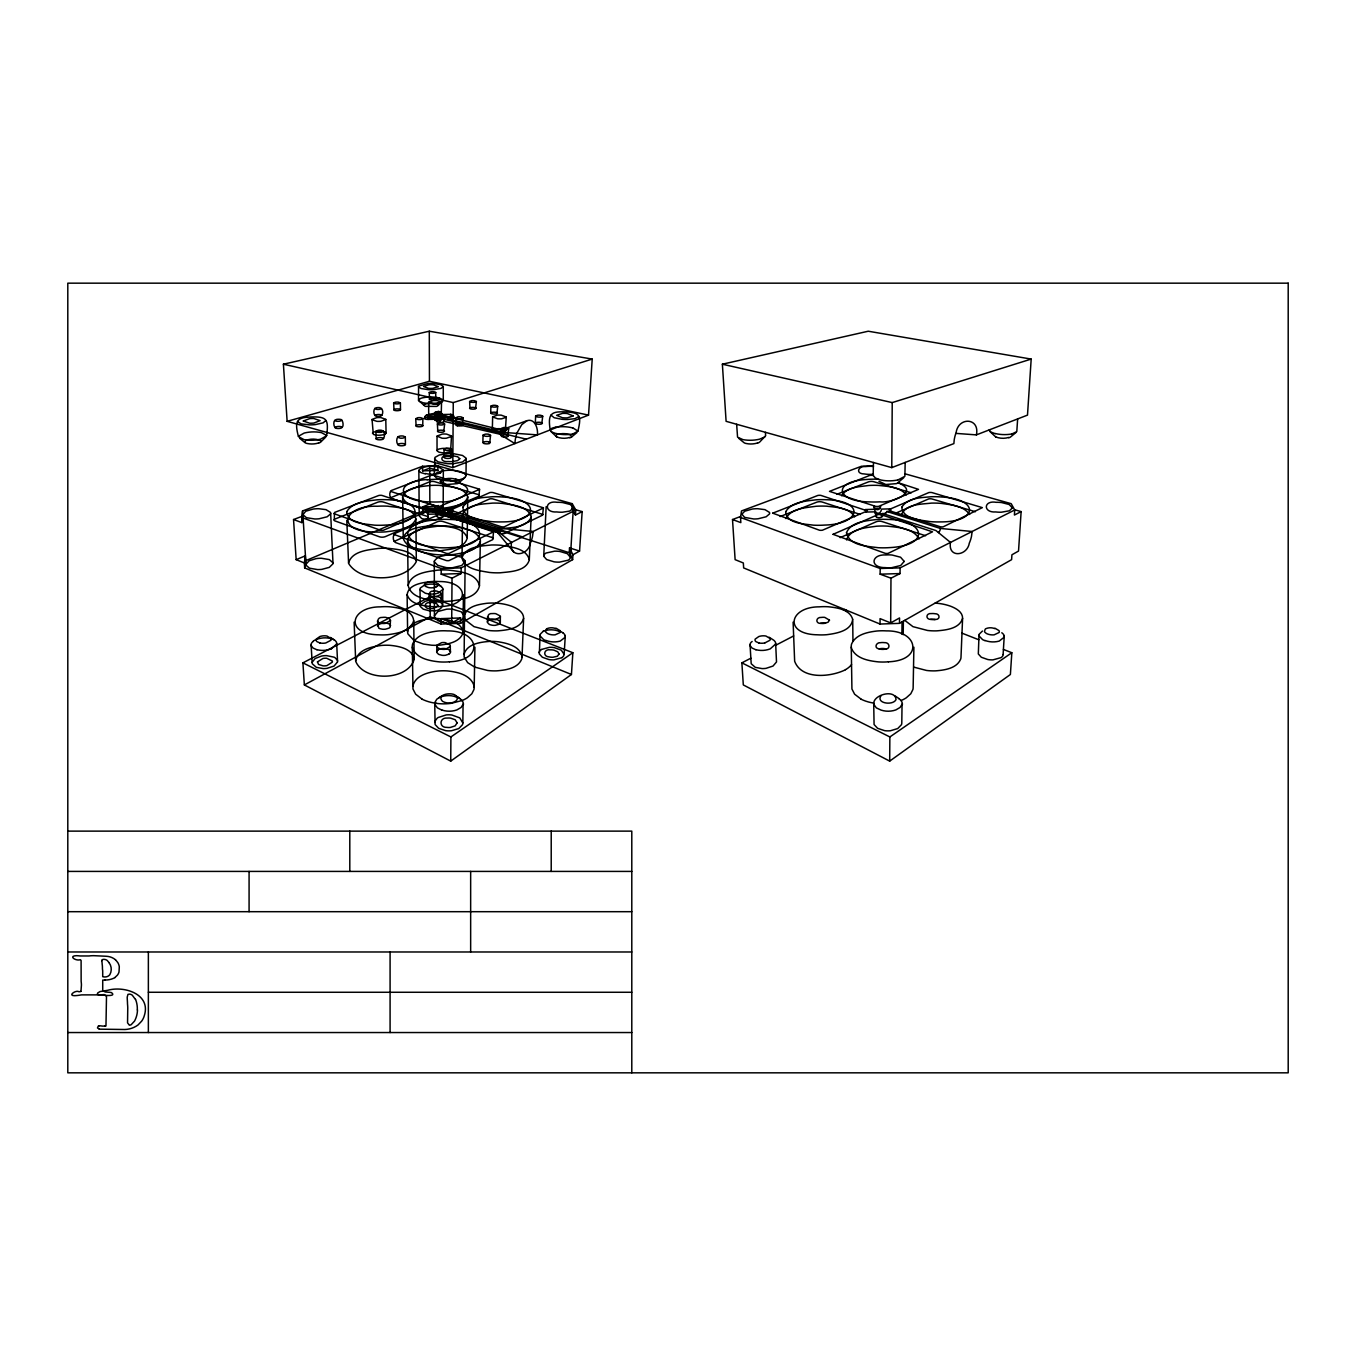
<?xml version="1.0" encoding="UTF-8"?>
<svg xmlns="http://www.w3.org/2000/svg" width="1356" height="1356" viewBox="0 0 1356 1356"><rect width="100%" height="100%" fill="white"/><g stroke="black" fill="none" stroke-linecap="round" stroke-linejoin="round"><path stroke-width="1.5" d="M437.022 436.293L437.039 450.717L438.547 451.972A8.899 8.899 0 0 0 439.547 452.294L441.903 452.718A22.425 22.425 0 0 0 446.294 452.751L449.768 452.056A5.56 5.56 0 0 0 450.582 451.701L451.514 435.988L446.616 434.106A23.645 23.645 0 0 0 442.242 434.073L437.039 436.073L441.937 438.191A23.611 23.611 0 0 0 446.361 438.225L451.497 436.429M444.615 424.072L443.734 431.92A10.594 10.594 0 0 1 438.92 432.089A3.882 3.882 0 0 1 437.802 431.733L437.395 423.801L439.293 423.021A11.543 11.543 0 0 1 442.802 423.055L444.615 423.97L442.361 424.903A11.679 11.679 0 0 1 439.158 424.835L437.361 424.021M572.639 559.655L569.249 552.706L437.886 510.856L437.886 506.449L429.835 503.907L422.801 506.839L422.818 511.263L305.592 560.723L304.676 567.927L441.09 624.048L460.531 623.353L572.639 559.655L572.944 554.79L569.537 547.909L579.571 551.061L582.165 511.602L571.927 508.686L572.249 503.686L434.479 464.922M422.547 466.261L422.564 470.837L437.903 470.464L437.903 465.888L422.547 466.261L302.558 510.941L301.88 522.619L293.54 519.534L296.167 559.655L304.371 562.977L304.676 567.927M527.043 420.665L521.738 424.682L517.145 432.666A34.934 34.934 0 0 0 515.229 440.141L514.907 443.598L499.652 434.14A6.492 6.492 0 0 1 500.245 431.649L502.059 429.649L527.043 420.665C535.044 418.123 538.196 428.801 537.417 434.886L504.229 432.462A4.254 4.254 0 0 0 503.89 430.547L442.514 415.241A21.764 21.764 0 0 0 439.395 414.733L439.395 418.19L526.314 439.175M413.716 620.811C412.699 609.658 398.206 607.674 389.291 606.759A62.562 62.562 0 0 0 380.341 606.861C349.984 606.759 344.475 634.286 378.375 634.794A62.545 62.545 0 0 0 387.833 634.693C397.24 633.438 410.563 631.337 413.716 620.811L414.19 659.372C407.427 681.204 363.832 681.678 355.696 661.253L354.136 622.15M441.09 624.048L441.107 618.624L460.582 617.946L460.531 623.353M572.249 503.686L575.775 509.975L461.159 567.876L461.091 573.554L452.023 578.198L441.192 574.181L441.209 568.486L301.574 517.467M434.53 419.529L435.31 419.072A10.611 10.611 0 0 1 440.208 418.97A3.458 3.458 0 0 1 441.107 419.292L441.548 402.088L437.242 400.613A23.611 23.611 0 0 0 433.344 400.579L428.649 402.173L428.699 415.309L429.818 416.309A7.899 7.899 0 0 0 430.886 416.648L432.988 416.987A22.391 22.391 0 0 0 436.903 417.004L440.005 416.462A5.102 5.102 0 0 0 440.87 416.106L441.548 415.343M441.429 599.284L441.192 592.979L436.7 591.063A13.509 13.509 0 0 0 433.581 591.097C427.937 590.691 428.377 597.064 433.801 596.471A13.492 13.492 0 0 0 436.971 596.437L441.378 594.114M442.717 605.149L442.768 589.063M443.327 470.43L443.158 516.195L440.31 518.704L433.276 520.212A31.646 31.646 0 0 1 428.327 520.162L421.648 518.534L419.207 515.839L418.851 470.176L421.241 467.956L426.648 466.583A35.578 35.578 0 0 1 434.479 466.464A26.052 26.052 0 0 1 439.073 467.244L443.293 470.007L440.378 472.973M418.529 400.257L418.563 386.138L427.547 383.595A48.765 48.765 0 0 1 433.801 383.562L440.564 384.612L443.276 386.324L443.276 400.359L437.954 405.664A3.966 3.966 0 0 1 436.446 406.41L425.191 406.359L418.529 400.359M880.061 624.048L880.061 618.624L890.672 622.929L899.553 617.946L899.486 623.353L880.061 624.048L743.647 567.927L743.342 562.977L735.121 559.655L732.511 519.534L740.681 516.45M899.486 623.353L1011.61 559.655L1011.915 554.79L1018.525 551.061L1021.136 511.602L1014.407 515.043L1014.729 509.975L900.113 567.876L900.045 573.554L890.977 578.198L880.146 574.181L880.163 568.486L740.529 517.467L741.512 510.941L861.501 466.261L873.45 465.972M443.921 449.463L444.497 457.853A4.305 4.305 0 0 0 445.632 458.209A10.611 10.611 0 0 0 450.836 458.006L451.819 449.412L449.48 448.277A11.984 11.984 0 0 0 446.361 448.26L443.921 449.345L446.243 450.497A11.967 11.967 0 0 0 449.378 450.514L451.785 449.548M543.434 507.941L504.195 526.84A10.39 10.39 0 0 1 501.313 526.755L450.226 510.161L489.957 492.533A10.187 10.187 0 0 1 492.957 492.567L543.417 507.788L542.586 515.144L503.991 533.671A10.187 10.187 0 0 1 501.11 533.569L451.582 517.772A3.932 3.932 0 0 1 450.768 517.416L450.294 512.67A11.272 11.272 0 0 1 450.887 511.432M450.429 651.965L450.192 644.998L445.158 642.625A13.509 13.509 0 0 0 441.683 642.659L436.937 645.134L436.751 651.914A1.814 1.814 0 0 0 436.835 652.49L438.412 654.168A6.78 6.78 0 0 0 439.124 654.541L442.022 655.287A13.323 13.323 0 0 0 445.531 655.253L448.819 654.185M450.734 761.123L450.904 736.952L572.859 652.728L430.14 596.725L302.913 662.847L304.354 684.933L450.734 761.123L571.435 674.491L572.859 652.728M441.107 618.624L451.701 622.929L452.023 578.198M452.802 467.617L453.26 402.596L592.216 359.086L588.521 415.122L452.802 467.617L287.133 421.326L283.404 364.205L429.293 331.22L592.216 359.086M750.868 658.185L741.868 662.847L743.308 684.933L889.689 761.123L889.858 736.952L1011.83 652.728L1003.406 649.422M890.672 622.929L890.977 578.198M1031.187 359.086L868.247 331.22L722.375 364.205L726.104 421.326L891.773 467.617L892.231 402.596L1031.187 359.086L1027.492 415.122L976.371 434.886L955.844 433.378M302.897 514.687L305.761 511.212L313.185 509.076A37.409 37.409 0 0 1 318.779 508.72L326.033 509.653L330.44 512.365A1.949 1.949 0 0 1 330.542 513.941L327.152 516.789L319.101 518.772A37.68 37.68 0 0 1 314.762 518.975L306.473 517.704L302.897 514.687L306.032 565.232L309.473 568.181L317.575 569.588A32.612 32.612 0 0 0 321.813 569.367L329.271 567.384L333.017 563.791L330.661 513.399M457.464 425.75A4.068 4.068 0 0 1 456.328 425.428L455.955 417.648L457.786 416.902A11.543 11.543 0 0 1 461.226 416.936L463.057 417.817L462.159 425.598A10.543 10.543 0 0 1 457.464 425.767M462.532 515.738L462.04 558.045C464.718 569.401 480.007 570.74 489.431 572.452A80.767 80.767 0 0 0 500.093 572.808C509.805 571.707 525.959 571.503 529.281 559.943L531.111 517.178M463.43 594.792L462.955 631.93A6.814 6.814 0 0 1 462.599 634.032C458.853 642.269 448.243 644.032 440.242 645.1A56.647 56.647 0 0 1 431.479 645.202L423.343 644.015L414.529 640.778M434.734 703.289L435.106 724.545L438.649 728.325L445.649 730.647A24.272 24.272 0 0 0 451.463 730.748L458.769 728.562L462.464 724.748A4.831 4.831 0 0 0 462.837 722.968L463.074 704.086M434.734 475.6L479.566 489.228L478.973 496.194L441.175 512.517A9.085 9.085 0 0 1 436.344 512.839L391.85 498.618C389.104 497.652 389.07 491.601 391.562 490.414L430.632 475.464A9.729 9.729 0 0 1 434.225 475.481L434.92 457.43L439.293 455.006L447.412 453.684A49.223 49.223 0 0 1 453.819 453.752L462.532 455.463L466.193 458.243L465.989 476.092L463.65 478.414L458.853 480.024M902.045 621.895L901.926 631.93A6.814 6.814 0 0 1 901.554 634.032M902.045 704.086L901.791 722.968A4.831 4.831 0 0 1 901.418 724.748L897.723 728.562L890.417 730.748A24.272 24.272 0 0 1 884.604 730.647L877.603 728.325L874.078 724.545L873.705 703.289M905.181 462.413L904.876 476.312L897.825 480.024M464.464 616.861L464.142 656.982L467.65 662.643L474.566 667.016M446.887 554.96L438.022 557.045L434.276 561.028L434.445 616.895L438.005 620.743L446.039 623.082A31.73 31.73 0 0 0 452.311 623.167L460.159 621.234L464.379 617.234A3.441 3.441 0 0 0 464.532 616.285L465.159 560.757L461.599 557.214L453.124 555.028A36.663 36.663 0 0 0 446.887 554.96A89.327 89.327 0 0 1 433.564 554.333C424.394 552.672 411.8 551.265 407.681 541.553A5.814 5.814 0 0 1 407.681 539.23C412.478 528.332 427.377 527.704 437.53 526.213A90.954 90.954 0 0 1 448.378 526.128C459.142 527.552 475.227 527.976 480.278 539.637A5.814 5.814 0 0 1 480.21 541.875C475.854 551.587 463.159 552.858 453.887 554.435A86.835 86.835 0 0 1 448.446 554.858M467.752 497.483L467.176 538.264C464.244 548.739 449.751 549.231 440.954 550.655A80.275 80.275 0 0 1 430.801 550.739C421.597 549.417 406.563 549.129 403.257 538.315L402.63 497.381M469.634 401.546L469.99 408.698A4.17 4.17 0 0 0 471.074 409.004A10.492 10.492 0 0 0 475.515 408.868L476.363 401.512L474.6 400.715A11.56 11.56 0 0 0 471.346 400.698L469.651 401.461L471.396 402.257M903.198 634.693L903.367 621.15M407.122 594.674C408.512 584.334 422.089 582.724 430.479 581.622A62.359 62.359 0 0 1 438.937 581.538C468.227 581.029 471.651 605.776 440.31 606.539A62.325 62.325 0 0 1 431.377 606.624C422.75 605.624 410.207 604.352 407.122 594.674L407.614 631.828M976.371 434.886C980.134 417.58 958.268 416.597 956.116 432.666A34.934 34.934 0 0 0 954.183 440.141L953.878 443.598L891.773 467.617M474.193 687.322L474.922 647.219M572.808 434.039L577.927 431.106L572.808 427.852M913.893 647.219L913.147 687.322A9.051 9.051 0 0 1 912.893 689.543L910.791 693.764L906.249 697.832A30.171 30.171 0 0 1 901.028 700.527M480.346 541.163L479.448 585.894C476.787 598.03 460.582 599.623 450.531 601.115A80.258 80.258 0 0 1 439.158 601.216C428.462 599.844 411.258 598.454 408.173 585.639L407.58 541.044M482.872 442.666L483.041 435.056L485.228 434.174A11.814 11.814 0 0 1 488.533 434.242L490.567 435.242L489.685 443.446A10.492 10.492 0 0 1 484.634 443.666A4.763 4.763 0 0 1 483.482 443.31L483.685 441.988A10.526 10.526 0 0 1 488.94 441.87M490.719 413.038L490.889 406.088L492.855 405.359A11.543 11.543 0 0 1 496.143 405.461L497.72 406.224L496.957 413.699A10.441 10.441 0 0 1 492.347 413.868A4.458 4.458 0 0 1 491.177 413.546L491.431 412.495A10.475 10.475 0 0 1 496.211 412.394A2.034 2.034 0 0 1 497.516 413.038M487.533 616.777L487.431 622.455L489.126 624.269A7.695 7.695 0 0 0 490.364 624.794L492.059 625.201A13.391 13.391 0 0 0 495.364 625.319L499.008 624.302A2.322 2.322 0 0 0 500.33 622.506L500.33 616.031L495.804 613.692A13.594 13.594 0 0 0 492.533 613.573C486.753 612.81 486.329 619.709 492.211 619.455A13.594 13.594 0 0 0 495.516 619.573L500.5 616.963M492.635 416.902L492.313 430.632L493.889 431.835A9.984 9.984 0 0 0 494.94 432.14L497.228 432.513A22.798 22.798 0 0 0 500.669 432.598L504.483 431.937A4.237 4.237 0 0 0 505.28 431.564L506.263 417.021L501.296 415.173A23.747 23.747 0 0 0 497.194 415.139L492.635 416.902L497.584 418.767A23.73 23.73 0 0 0 501.737 418.801L506.263 417.207M493.533 531.976L492.787 539.603L449.022 560.604A10.238 10.238 0 0 1 446.361 560.57L395.562 542.586C392.613 541.298 392.443 534.84 395.223 533.298L438.971 514.619A10.153 10.153 0 0 1 442.141 514.653L493.533 531.823L449.056 553.418A10.441 10.441 0 0 1 446.395 553.384L394.088 534.501M326.61 435.835L320.457 439.225A41.222 41.222 0 0 1 304.032 439.632L298.439 436.649C294.896 422.919 295.693 417.902 308.1 417.173A50.24 50.24 0 0 1 313.812 416.902C326.762 416.919 328.796 419.936 326.626 435.53M405.325 437.225L405.41 444.666L404.427 445.395A10.712 10.712 0 0 1 399.071 445.514C395.918 444.463 395.647 436.039 399.884 436.073A11.797 11.797 0 0 1 403.224 436.056L405.308 436.988L403.173 438.073A11.967 11.967 0 0 1 400.156 438.141L397.732 437.157M501.11 435.886L501.313 428.445L503.415 427.598A11.594 11.594 0 0 1 506.958 427.716L508.703 428.615L507.737 436.666A10.441 10.441 0 0 1 502.873 436.852A5.017 5.017 0 0 1 501.72 436.513L501.856 435.242A10.458 10.458 0 0 1 506.686 435.073M447.31 512.602L447.921 511.5L501.398 528.433L533.162 531.501L532.552 536.281A34.12 34.12 0 0 1 530.349 543.146C528.264 556.214 508.72 558.333 511.517 542.434L497.008 530.552L443.429 513.449L443.175 515.416M886.265 512.602L886.875 511.5L940.369 528.433L972.116 531.501L971.506 536.281A34.12 34.12 0 0 1 969.303 543.146C967.218 556.214 947.691 558.333 950.488 542.434L935.962 530.552L882.4 513.449L881.163 514.839L878.298 513.653A2.254 2.254 0 0 1 875.112 512.975M464.515 615.421C467.04 606.149 478.838 604.369 486.94 603.284A61.901 61.901 0 0 1 496.11 603.149A54.071 54.071 0 0 1 511.704 606.251C516.958 608.302 523.806 611.895 523.619 618.404L522.026 657.236A7.611 7.611 0 0 1 521.738 659.016C517.924 668.457 505.635 670.152 496.737 670.847A57.02 57.02 0 0 1 487.584 670.457L474.82 667.135M935.081 603.132A54.071 54.071 0 0 1 950.675 606.251C955.912 608.302 962.777 611.895 962.591 618.404L960.997 657.236A7.611 7.611 0 0 1 960.709 659.016C956.878 668.457 944.607 670.152 935.708 670.847A57.02 57.02 0 0 1 926.538 670.457L913.775 667.135M535.315 423.123L535.637 416.004L537.552 415.224A11.729 11.729 0 0 1 540.959 415.343L542.722 416.173L541.756 423.92A10.339 10.339 0 0 1 536.823 424.021L535.366 423.326L535.976 422.597A10.356 10.356 0 0 1 540.891 422.496L542.4 423.292M508.703 428.716L506.619 429.581M400.495 409.817L400.393 402.901L398.545 402.156A11.543 11.543 0 0 0 395.274 402.224L393.647 402.935L394.02 410.173A2.949 2.949 0 0 0 394.833 410.478A10.678 10.678 0 0 0 399.596 410.393L400.495 409.817L399.427 409.105A10.695 10.695 0 0 0 394.681 409.19L393.816 409.665M394.223 541.434L437.429 521.687A9.153 9.153 0 0 1 443.073 521.535L491.736 537.417M390.494 620.472L389.257 618.455L385.816 617.387A13.56 13.56 0 0 0 382.511 617.421C376.849 616.878 376.036 623.862 382.138 623.421A13.543 13.543 0 0 0 385.477 623.37L390.494 620.472L390.036 627.336A4.661 4.661 0 0 1 388.85 628.184L385.613 629.15A13.357 13.357 0 0 1 382.273 629.201L380.053 628.692A5.577 5.577 0 0 1 378.646 627.981L377.46 620.929M546.163 506.585L543.722 556.265L546.638 559.553L554.096 561.825A32.476 32.476 0 0 0 559.57 562.113L568.164 560.197A6.373 6.373 0 0 0 569.418 559.282L570.113 558.384A2.39 2.39 0 0 0 570.401 557.418L573.385 507.347L570.181 504.5L562.706 502.567A37.527 37.527 0 0 0 557.231 502.313C544.366 500.076 543.993 512.924 556.808 511.941A37.51 37.51 0 0 0 562.418 512.212L569.622 511.11L573.385 508.347M540.061 635.116L539.349 653.965L542.366 657.253L548.824 659.525A24.832 24.832 0 0 0 553.943 659.864L562.011 657.66M577.927 431.157C581.419 416.377 580.504 413.038 567.791 412.021A50.426 50.426 0 0 0 562.215 411.834C549.96 411.58 547.96 415.817 550.214 430.089L551.672 431.971L556.248 433.666M979.015 635.116L978.32 653.965L981.32 657.253L987.778 659.525A24.832 24.832 0 0 0 992.914 659.864L1000.965 657.66A4.627 4.627 0 0 0 1003.254 654.524M989.185 429.92L990.643 431.971L995.219 433.666M415.885 518.992C413.512 507.364 396.749 507.568 387.613 506.178A91.293 91.293 0 0 0 377.29 506.246C342.831 505.076 334.779 531.976 374.798 531.976A91.225 91.225 0 0 0 385.816 531.874C395.918 530.281 411.224 529.993 415.885 518.992L416.326 561.587C405.241 582.3 360.73 583.453 348.577 563.367L346.797 520.28M397.867 444.717L398.867 443.87A10.729 10.729 0 0 1 404.207 443.751L405.41 444.548M437.768 513.958L428.31 514.212L427.784 518.28L385.307 536.637A9.255 9.255 0 0 1 379.443 536.807L335.152 520.992A2.526 2.526 0 0 1 334.288 520.518L334.508 512.466L378.833 495.465A10.204 10.204 0 0 1 381.867 495.398L428.428 510.754L383.494 530.23A10.339 10.339 0 0 1 380.561 530.247L333.813 513.619M355.679 660.88C357.526 649.507 371.9 646.626 381.375 645.439A56.867 56.867 0 0 1 390.155 645.337C398.901 646.236 411.783 648.49 414.156 658.677M569.249 552.706L569.537 547.909M565.215 636.998L564.13 654.473A4.627 4.627 0 0 1 561.96 657.558M582.165 511.602L575.452 515.043L575.775 509.975M1003.101 654.473L1004.186 636.998M1017.644 418.936L1016.797 431.581L1011.779 434.039M390.681 497.703L429.666 481.821A9.119 9.119 0 0 1 434.734 481.702L478.024 494.482A3.424 3.424 0 0 1 479.126 494.957L479.414 495.381M1011.83 652.728L1010.39 674.491L889.689 761.123M408.173 585.453C410.919 573.164 427.31 571.605 437.53 570.164A80.326 80.326 0 0 1 448.158 570.062C458.972 571.401 476.176 572.757 479.448 585.589M390.545 491.38L436.581 506.347A10.136 10.136 0 0 0 439.683 506.381L479.549 489.363M422.903 425.648L422.835 426.004A2.034 2.034 0 0 1 422.021 426.411A10.645 10.645 0 0 1 416.987 426.547A3.237 3.237 0 0 1 416.106 426.225L415.75 418.682L417.716 417.733A11.763 11.763 0 0 1 420.869 417.716L422.869 418.546L422.75 425.445M348.577 562.96C351.984 550.994 368.222 549.943 378.426 548.417A80.614 80.614 0 0 1 388.545 548.332C398.003 549.536 412.461 550.214 416.275 560.892M393.647 403.02L395.477 403.783A11.526 11.526 0 0 0 398.766 403.715L400.393 402.986M403.257 538.095C406.41 527.603 420.885 527.145 429.818 525.755A80.343 80.343 0 0 1 439.378 525.67C448.734 526.925 462.972 527.247 467.142 537.552M384.968 434.242L386.087 433.174L385.782 419.309L380.866 417.58A23.747 23.747 0 0 0 376.714 417.665L372.053 419.394L373.307 434.327A6.543 6.543 0 0 0 374.476 434.751A20.12 20.12 0 0 0 384.189 434.53A6.916 6.916 0 0 0 384.968 434.242M383.375 431.191L381.189 432.242A11.797 11.797 0 0 1 377.9 432.259L375.934 431.242L378.104 430.31A11.814 11.814 0 0 1 381.392 430.276C385.358 430.259 385.324 438.174 382.511 439.429A10.746 10.746 0 0 1 377.256 439.547L376.137 438.903L377.171 437.971A10.78 10.78 0 0 1 382.409 437.852L383.545 438.615M381.646 408.529L379.833 407.664A11.594 11.594 0 0 0 376.493 407.732C372.934 407.8 373.137 415.326 376.002 416.173A10.729 10.729 0 0 0 380.866 416.072C383.697 414.953 383.358 406.681 379.646 409.326A11.78 11.78 0 0 1 376.595 409.359L374.781 408.478M434.344 615.861L438.005 611.471L446.632 609.183A31.747 31.747 0 0 1 452.718 609.268L461.159 611.776L464.515 616.133M321.152 441.395L318.965 439.632M304.371 562.977L305.286 555.841L296.167 559.655M465.244 561.418L461.718 565.503L452.718 567.689A36.629 36.629 0 0 1 446.294 567.622L437.683 565.316L434.31 561.706M334.051 519.958L334.271 519.501A2.898 2.898 0 0 1 335.305 518.89L377.832 502.161A9.238 9.238 0 0 1 383.223 502.025L427.123 516.331A3.22 3.22 0 0 1 428.123 516.822L428.462 517.348M374.951 415.529L375.934 414.834A10.746 10.746 0 0 1 380.782 414.733L381.833 415.377M412.834 686.322C415.089 675.356 428.581 672.152 438.056 671.017A56.681 56.681 0 0 1 447.243 670.915C457.125 671.898 470.329 674.729 473.956 685.407A9.034 9.034 0 0 1 473.922 689.56L471.837 693.764L467.295 697.832A30.171 30.171 0 0 1 462.057 700.527L450.972 703.374A56.088 56.088 0 0 1 436.463 703.391M846.551 539.908C850.5 528.332 866.382 527.755 876.501 526.213A90.954 90.954 0 0 1 887.349 526.128C898.13 527.467 913.181 528.026 919.08 538.891M301.88 522.619L302.558 510.941M464.006 654.524C466.634 643.981 480.295 642.1 489.38 641.422A57.054 57.054 0 0 1 498.042 641.761C507.008 643.151 520.433 646.168 522.043 656.931M466.278 458.769L462.65 461.955L453.413 463.684A49.189 49.189 0 0 1 446.819 463.616L437.971 461.82L434.513 458.989M437.039 450.514L437.802 449.582A5.848 5.848 0 0 1 439.225 448.989L442.209 448.446A22.442 22.442 0 0 1 446.548 448.48L448.887 448.887A8.306 8.306 0 0 1 450.226 449.361L451.429 450.429M443.073 516.755A2.102 2.102 0 0 0 443.768 515.094L443.429 513.449M901.537 514.619C906.079 503.754 921.605 504.313 931.403 503.11A91.547 91.547 0 0 1 941.589 503.415C951.183 504.89 963.608 505.686 969.625 514.5M305.964 564.265L309.117 560.791L315.965 558.655A32.408 32.408 0 0 1 321.423 558.265L329.389 559.604L333.034 562.859M419.224 515.619L421.089 513.415A9.831 9.831 0 0 1 422.241 512.839L429.191 511.382A31.663 31.663 0 0 1 434.039 511.432C438.259 509.873 446.7 517.551 439.327 513.653A19.747 19.747 0 0 0 443.412 513.771L450.531 513.602M462.091 557.333C466.261 546.282 481.55 546.061 491.397 544.993A80.835 80.835 0 0 1 501.381 545.332C511.009 546.976 526.213 548.248 529.281 559.604M438.124 414.614L427.835 415.478A29.442 29.442 0 0 0 427.784 417.123L427.784 417.428A9.085 9.085 0 0 0 425.343 417.767A2.678 2.678 0 0 0 424.784 418.004M523.619 618.404C520.467 628.76 507.059 630.065 497.906 630.845A62.715 62.715 0 0 1 488.567 630.472L474.007 626.658L465.803 620.353A7.644 7.644 0 0 1 464.481 616.285M962.591 618.404C959.438 628.76 946.013 630.065 936.877 630.845A62.715 62.715 0 0 1 927.538 630.472L912.961 626.658L904.774 620.353M428.699 415.241L429.293 414.546A4.949 4.949 0 0 1 430.293 414.139A18.238 18.238 0 0 1 436.174 413.529A11.509 11.509 0 0 0 439.564 413.512L441.378 412.834L440.463 412.004M434.496 475.21L436.463 472.922L441.242 471.176A41.019 41.019 0 0 1 459.108 471.295L463.871 472.939L466.023 475.21M342.17 427.411L341.068 428.157A10.831 10.831 0 0 1 335.966 428.259C333.237 427.208 332.712 419.512 336.593 419.428A11.933 11.933 0 0 1 339.763 419.326C343.712 418.479 344.085 429.327 341.153 426.699A10.848 10.848 0 0 0 336.085 426.801L335 427.665M341.865 420.207L339.949 421.123A11.916 11.916 0 0 1 336.763 421.241L334.796 420.665M435.717 399.189L435.717 392.443L434.378 391.833A11.204 11.204 0 0 0 431.005 391.799L429.259 392.393L429.564 399.478A3.441 3.441 0 0 0 430.649 399.783A10.594 10.594 0 0 0 434.937 399.664A1.746 1.746 0 0 0 435.7 399.291M550.248 429.92L551.485 428.53A7.577 7.577 0 0 1 552.638 427.988L555.485 427.208M765.581 435.835L759.75 441.988A5.831 5.831 0 0 1 757.462 443.158M442.717 589.538L438.463 593.013A22.323 22.323 0 0 1 425.292 593.216L420.123 589.758A2.373 2.373 0 0 1 420.309 588.012L424.462 585.097M462.955 704.476L461.091 707.476L456.836 709.951A23.374 23.374 0 0 1 442.09 710.103M901.926 704.476L900.062 707.476L895.791 709.951A23.374 23.374 0 0 1 881.061 710.103L876.349 707.883L873.84 704.425A4.322 4.322 0 0 1 873.773 702.493C875.349 694.035 895.621 689.356 896.028 699.628C892.96 705.866 875.603 703.357 881.01 695.713M325.881 420.529L323.101 422.852L315.44 424.581A50.172 50.172 0 0 1 309.575 424.869L301.134 423.869L297.523 421.53M443.31 386.646L441.022 388.375L434.276 389.579A48.714 48.714 0 0 1 427.869 389.613L421.038 388.511L418.445 386.782M785.887 518.585C791.362 508.11 806.006 507.771 816.261 506.246A91.293 91.293 0 0 1 826.567 506.178C836.025 507.381 849.178 507.5 854.636 516.822M441.412 419.801L441.378 419.851A1.797 1.797 0 0 1 440.581 420.309A10.594 10.594 0 0 1 435.954 420.513A3.797 3.797 0 0 1 434.869 420.191L435.293 412.038A8.899 8.899 0 0 1 437.683 411.749M542.739 416.275L540.824 417.055A11.712 11.712 0 0 1 537.4 416.936L535.671 416.207M435.734 392.528L433.988 393.24A11.187 11.187 0 0 1 430.581 393.189L429.276 392.647M418.546 400.037L420.428 398.511A11.763 11.763 0 0 1 421.648 398.088L422.53 397.85A38.036 38.036 0 0 1 438.954 397.884M422.852 418.75L420.919 419.496A11.763 11.763 0 0 1 417.767 419.512L415.75 418.682M841.737 495.771C846.856 486.787 859.653 486.821 868.654 485.482A90.988 90.988 0 0 1 878.383 485.397C887.773 486.516 899.96 486.635 906.249 494.906M492.313 430.377L492.703 429.869A3.814 3.814 0 0 1 493.72 429.36L497.499 428.699A22.815 22.815 0 0 1 500.906 428.784L503.178 429.14A9.678 9.678 0 0 1 504.432 429.513L505.856 430.7M450.429 646.388L445.565 649.253A13.509 13.509 0 0 1 442.039 649.287L438.259 648.083L436.768 646.185M298.473 436.225L304.236 433.039A40.578 40.578 0 0 1 321.406 432.615L326.61 435.412M372.442 433.157L373.205 432.394A6.204 6.204 0 0 1 374.358 431.92A20.187 20.187 0 0 1 383.968 431.7A5.949 5.949 0 0 1 385.443 432.259L386.036 432.869M424.716 584.453L425.496 583.436A4.915 4.915 0 0 1 426.208 582.978L427.886 582.351A14.221 14.221 0 0 1 434.293 582.199A9.356 9.356 0 0 1 436.53 582.91L441.276 586.572M571.808 436.717L570.096 434.717A21.035 21.035 0 0 0 557.808 434.344M490.516 435.462L488.38 436.259A11.797 11.797 0 0 1 485.041 436.174L483.058 435.293M385.765 419.496L381.121 421.241A23.73 23.73 0 0 1 376.917 421.343L372.069 419.784M497.669 406.41L495.754 407.054A11.526 11.526 0 0 1 492.465 406.953L490.906 406.275M450.192 516.45L489.804 498.872A10.001 10.001 0 0 1 492.804 498.906L543.112 514.5M476.363 401.512L474.668 402.274A11.543 11.543 0 0 1 471.396 402.24M578.775 416.512L574.978 418.648L567.639 419.496A50.392 50.392 0 0 1 561.909 419.292L554.163 417.733L550.96 415.106M463.04 417.919L461.21 418.665A11.543 11.543 0 0 1 457.769 418.631L455.955 417.851M443.937 457.023L444.836 456.379A10.628 10.628 0 0 1 450.361 456.243A3.729 3.729 0 0 1 451.379 456.65L451.751 457.091M441.514 402.444L436.903 403.885A23.577 23.577 0 0 1 432.954 403.851L428.666 402.342M939.352 531.62L938.454 532.586M455.904 424.801L456.701 424.275A10.56 10.56 0 0 1 461.684 424.157A3.729 3.729 0 0 1 462.616 424.496L462.955 424.852M469.566 408.156L470.295 407.681A10.509 10.509 0 0 1 474.99 407.597A1.848 1.848 0 0 1 476.227 408.207M437.395 431.072L438.225 430.53A10.628 10.628 0 0 1 443.327 430.428M435.039 414.919L435.869 414.394A10.526 10.526 0 0 1 439.632 414.105L440.124 414.173M415.851 425.648L416.716 425.106A10.662 10.662 0 0 1 421.733 425.004A3.288 3.288 0 0 1 422.631 425.343M429.293 399.003L430.055 398.562A10.611 10.611 0 0 1 434.615 398.461A3.102 3.102 0 0 1 435.513 398.783L435.734 399.054M459.091 482.583L459.328 480.905L456.87 479.363A12.628 12.628 0 0 0 455.853 479.058M325.813 437.022L320.796 441.988A5.831 5.831 0 0 1 318.49 443.158M994.779 628.625A11.594 11.594 0 0 0 985.643 628.777A4.187 4.187 0 0 0 985.168 629.337L984.473 631.404A2.695 2.695 0 0 0 984.931 632.269L986.253 633.371A11.153 11.153 0 0 0 988.863 634.405A14.73 14.73 0 0 0 994.151 634.828L999.118 632.506A1.949 1.949 0 0 0 998.948 630.574L994.948 628.201M456.057 481.787L458.921 482.719L464.803 477.685M878.061 479.244A91.852 91.852 0 0 0 866.026 479.515C831.618 481.753 836.415 501.737 869.62 501.906A92.75 92.75 0 0 0 880.01 501.822C890.451 503.415 921.622 491.957 897.875 482.719L903.757 477.685M456.209 696.696C455.718 691.56 434.869 693.391 442.548 701.357C446.649 703.679 452.412 703.747 456.192 700.781C458.514 699.069 455.735 695.577 458.938 697.882M313.117 641.303L313.761 640.778A13.136 13.136 0 0 1 316.134 639.54M576.893 432.615L571.486 437.056A3.627 3.627 0 0 1 570.571 437.547L569.808 437.819M1015.864 432.615L1010.44 437.056A3.627 3.627 0 0 1 1009.542 437.547L1008.779 437.819M499.5 532.586L500.381 531.62A6.136 6.136 0 0 0 501.398 528.433M764.767 437.005L759.411 439.225A41.222 41.222 0 0 1 742.986 439.632L737.562 437.191L736.647 424.275M114.904 977.523L117.345 975.218A9.526 9.526 0 0 0 119.023 971.947L119.294 966.743A11.492 11.492 0 0 0 117.853 962.675L115.48 959.658M442.514 401.342L438.954 402.698M80.97 991.372L81.428 985.185A26.764 26.764 0 0 0 81.292 982.642L81.207 981.897A14.441 14.441 0 0 1 81.14 981.1L81.106 960.607A2.441 2.441 0 0 0 80.36 959.709C75.783 961.336 68.156 955.98 76.258 955.692A30.137 30.137 0 0 1 80.021 955.963L89.089 955.963A30.137 30.137 0 0 1 92.835 955.692L93.462 955.675A11.679 11.679 0 0 1 94.089 955.692L106.107 956.251A15.492 15.492 0 0 1 115.429 959.709M442.005 695.696L436.818 699.204L434.818 702.493A4.322 4.322 0 0 0 434.886 704.425L437.395 707.883L442.056 710.222M543.519 631.015L540.213 634.235A3.034 3.034 0 0 0 540.197 636.066L543.62 639.591A15.475 15.475 0 0 0 545.976 640.642M982.473 631.015L979.168 634.235A3.034 3.034 0 0 0 979.151 636.066L982.575 639.591A15.475 15.475 0 0 0 984.948 640.642M541.434 649.456L549.4 647.337A24.849 24.849 0 0 1 554.401 647.66L561.299 650.168L564.147 654.355M451.701 622.929L460.582 617.946M572.944 554.79L579.571 551.061M304.354 684.933L430.208 616.726L571.435 674.491M499.11 532.823L441.632 514.788M845.5 669.745C830.787 677.068 801.633 680.051 794.65 661.253L793.107 622.15M775.734 645.253L793.65 635.947M843.466 610.064L844.602 609.454M439.09 697.662L439.514 697.442A22.408 22.408 0 0 1 456.125 696.95M543.061 631.371L543.756 631.048A21.899 21.899 0 0 1 559.028 631.303M424.631 404.139L423.614 405.207M439.937 601.098L436.971 601.962A13.306 13.306 0 0 1 433.818 601.996L431.649 601.555A6.322 6.322 0 0 1 430.377 600.996L429.123 599.437L429.089 594.03M436.479 586.792L433.259 587.724A14.814 14.814 0 0 1 428.377 587.538L425.631 586.419M840.144 537.654L876.383 521.687A9.153 9.153 0 0 1 882.027 521.535L925.589 535.739M896.248 512.958L928.775 498.872A10.001 10.001 0 0 1 931.758 498.906L975.405 511.72M331.288 648.863L336.627 644.066A3.237 3.237 0 0 0 336.186 641.778L335.305 640.676A7.17 7.17 0 0 0 334.288 639.913L330.44 637.439M98.937 1025.95L99.005 1025.933A1.865 1.865 0 0 1 98.276 1026.102L97.479 1027.933L99.124 1028.933M780.124 516.551L816.804 502.161A9.238 9.238 0 0 1 822.177 502.025L860.246 514.433M836.957 494.262L868.637 481.821A9.119 9.119 0 0 1 873.705 481.702L911.249 492.787M293.54 519.534L302.863 516.026M422.564 470.837L429.733 468.142L437.903 470.464M450.7 513.568L450.768 513.551A2.78 2.78 0 0 0 451.616 513.026A2.102 2.102 0 0 0 452.311 511.382L447.921 511.5M557.757 434.157L557.486 434.242A7.017 7.017 0 0 0 556.791 434.496L555.689 436.09M287.133 421.326L429.445 381.29L588.521 415.122M764.767 642.964L769.801 640.337A2.085 2.085 0 0 0 770.157 638.557L765.937 636.032A14.543 14.543 0 0 0 758.851 636.523L755.224 639.066A1.966 1.966 0 0 0 755.343 640.998L755.546 641.252A3.627 3.627 0 0 0 756.021 641.693L758.818 642.93M935.132 619.506C940.81 619.811 940.013 613.319 934.759 613.692A13.594 13.594 0 0 0 931.504 613.573C925.707 612.81 925.284 619.709 931.182 619.455A13.594 13.594 0 0 0 934.487 619.573L935.132 619.506A13.289 13.289 0 0 0 930.606 619.353M449.48 661.796C484.617 660.558 479.855 630.387 447.446 630.896A62.359 62.359 0 0 0 438.073 630.998C428.784 632.116 416.936 634.388 412.682 643.863A7.967 7.967 0 0 0 412.665 648.693C417.19 658.66 429.75 660.88 439.53 661.898A62.308 62.308 0 0 0 449.48 661.796M888.451 661.796C923.572 660.558 918.809 630.387 886.417 630.896A62.359 62.359 0 0 0 877.027 630.998C867.738 632.116 855.907 634.388 851.636 643.863A7.967 7.967 0 0 0 851.619 648.693C856.145 658.66 868.721 660.88 878.502 661.898A62.308 62.308 0 0 0 888.451 661.796M427.072 479.532C392.664 481.753 397.461 501.737 430.649 501.906A92.75 92.75 0 0 0 441.056 501.822C451.497 503.415 482.651 491.957 458.921 482.719M443.446 513.771L444.192 513.687A7.441 7.441 0 0 0 447.361 512.721M879.858 508.297L875.01 508.483M441.209 568.486L461.159 567.876M441.192 574.181L461.091 573.554M880.163 568.486L900.113 567.876M880.146 574.181L900.045 573.554M891.265 511.382L886.875 511.5M422.801 506.839L437.7 506.449M439.378 513.483A5.102 5.102 0 0 1 435.547 509.297L426.428 509.534A3.492 3.492 0 0 0 426.818 511.127A4.848 4.848 0 0 0 427.089 511.602M436.14 512.975A2.254 2.254 0 0 0 439.259 513.551A5.204 5.204 0 0 0 442.463 509.093L451.701 508.856A3.882 3.882 0 0 1 451.48 510.127A5.322 5.322 0 0 1 451.124 510.958M425.682 510.822L452.955 510.093M422.818 511.263L437.886 510.856M426.869 512.076L436.14 511.822L436.835 515.297A2.153 2.153 0 0 0 437.429 516.907A4.322 4.322 0 0 0 442.904 516.568M878.332 513.483A5.102 5.102 0 0 1 874.518 509.297L865.382 509.534A3.509 3.509 0 0 0 865.789 511.127L865.806 511.161A4.865 4.865 0 0 0 866.06 511.619M882.044 516.755A2.102 2.102 0 0 0 882.739 515.094L882.451 513.755A19.747 19.747 0 0 1 878.298 513.653A5.204 5.204 0 0 0 881.434 509.093L890.672 508.856A3.882 3.882 0 0 1 890.451 510.127A5.322 5.322 0 0 1 890.078 510.958L940.267 526.755A10.39 10.39 0 0 0 943.166 526.84L982.337 507.636L931.928 492.567A10.187 10.187 0 0 0 928.928 492.533L890.095 509.11L889.163 510.009L890.078 510.975M865.823 512.076L875.112 511.822L875.807 515.297A2.153 2.153 0 0 0 876.383 516.907M440.48 414.563L450.684 414.36A3.56 3.56 0 0 1 454.311 417.97L453.48 418.614A6.39 6.39 0 0 1 452.395 418.851A11.238 11.238 0 0 1 451.056 418.953L448.26 419.004L447.751 417.817M427.784 417.428L435.581 417.275L435.022 415.106A3.56 3.56 0 0 1 438.547 411.614A2.068 2.068 0 0 0 436.649 412.173M453.023 417.207A8.797 8.797 0 0 0 451.819 417.004L442.666 417.123L442.056 414.97M428.021 418.428L450.751 417.953M424.631 418.733A2.627 2.627 0 0 0 425.665 419.174A10.492 10.492 0 0 0 428.242 419.428L436.09 419.258L436.971 421.818A3.441 3.441 0 0 0 438.073 422.191A10.56 10.56 0 0 0 440.53 422.428A11.424 11.424 0 0 0 441.853 422.326A3.966 3.966 0 0 0 443.988 421.631M67.8 831.126L631.794 831.126L631.794 1072.833M67.8 871.416L631.794 871.416M67.8 911.69L631.794 911.69M67.8 951.98L631.794 951.98M104.971 980.083L102.717 980.083L102.717 990.575L105.26 991.999A16.238 16.238 0 0 1 106.599 992.067L107.921 992.185A18.73 18.73 0 0 0 109.514 992.287A23.154 23.154 0 0 0 110.48 992.439L110.87 992.507A14.441 14.441 0 0 1 111.514 992.609C117.192 997.067 102.683 995.118 100.717 994.829M148.363 992.27L631.794 992.27M101.666 994.88L81.784 994.88A26.611 26.611 0 0 0 81.004 994.965L78.021 995.406A36.443 36.443 0 0 1 74.241 995.677C67.614 995.609 76.021 989.727 78.885 991.711A6.322 6.322 0 0 0 80.818 991.439M104.802 1026.085L104.904 1026.085A2.339 2.339 0 0 0 105.971 1025.95L106.497 996.372L104.293 994.609A12.509 12.509 0 0 0 101.666 994.846M104.751 1026.085L102.242 1026.085A16.916 16.916 0 0 0 99.463 1025.797M67.8 1032.543L631.794 1032.543M436.174 413.495L434.445 412.648M425.309 473.922L420.75 472.532L418.868 470.6M722.375 364.205L892.231 402.596M283.404 364.205L453.26 402.596M438.988 397.749L443.276 400.037M448.26 419.004L504.212 432.462M499.652 434.14L443.853 421.326A3.661 3.661 0 0 0 443.717 420.411A3.475 3.475 0 0 0 440.259 417.919A3.627 3.627 0 0 0 436.666 421.479M319.863 642.93L317.067 641.71A3.627 3.627 0 0 1 316.575 641.252L316.372 640.981A1.966 1.966 0 0 1 316.287 639.066L319.897 636.523A14.543 14.543 0 0 1 326.966 636.032L331.152 638.574A2.085 2.085 0 0 1 330.83 640.337L325.796 642.964A14.696 14.696 0 0 1 319.863 642.947M879.129 648.914L881.01 649.287A13.509 13.509 0 0 0 884.519 649.253C890.892 649.558 890.129 642.015 884.112 642.625A13.509 13.509 0 0 0 880.654 642.659C876.112 642.134 873.688 648.202 879.129 648.914A12.882 12.882 0 0 1 885.96 648.948M330.695 638.439L333.966 639.71M755.919 649.778L751.953 647.999L750.139 645.558M316.965 649.778L312.982 647.999L311.185 645.558M905.028 473.82L1011.203 503.686L1014.61 509.754L1021.136 511.602M443.158 415.394L444.395 415.8M555.977 628.201L560.011 630.574A1.949 1.949 0 0 1 560.181 632.506L555.197 634.811A14.73 14.73 0 0 1 549.909 634.405A11.153 11.153 0 0 1 547.282 633.388L545.96 632.269A2.695 2.695 0 0 1 545.519 631.421L546.197 629.354A4.187 4.187 0 0 1 546.756 628.93M897.994 482.651L918.504 489.363L878.654 506.381A10.136 10.136 0 0 1 875.552 506.347L829.499 491.38L869.603 475.464A9.729 9.729 0 0 1 873.179 475.481L873.433 462.498M439.327 510.449L522.484 536.891M436.717 403.935L438.225 405.02M732.511 519.534L740.851 522.619L740.529 517.467M961.98 633.167L978.795 639.761M438.802 601.64C447.277 604.352 438.988 611.912 433.395 610.709A24.188 24.188 0 0 1 428.733 610.641L423.225 609.166L420.309 606.454A2.458 2.458 0 0 1 420.292 604.844L425.191 601.284A21.747 21.747 0 0 1 431.835 600.437M741.868 662.847L889.858 736.952M302.913 662.847L450.904 736.952M995.745 436.988L990.05 431.598M556.774 436.988L551.095 431.598M860.992 699.069L854.619 694.204L851.924 689.001L851.263 647.083M422.021 699.069L415.665 694.204L412.97 689.001L412.309 647.083M769.022 637.201L773.259 639.896A7.17 7.17 0 0 1 774.276 640.676L775.157 641.761A3.237 3.237 0 0 1 775.615 644.066L770.242 648.863A23.323 23.323 0 0 1 755.936 649.71M413.987 640.473L407.936 633.913A6.644 6.644 0 0 1 407.851 630.167C411.461 621.54 422.326 619.675 430.598 618.658A56.681 56.681 0 0 1 438.903 618.573C447.497 619.523 460.311 621.319 462.921 631.252M873.45 475.719L875.417 478.041L880.773 479.99A41.595 41.595 0 0 0 897.808 479.956M434.496 475.719L436.463 478.041L441.819 479.99A41.595 41.595 0 0 0 458.837 479.956M894.892 695.831L898.723 698.391M455.938 695.831L459.752 698.391M419.224 401.325L423.14 402.783A38.782 38.782 0 0 0 438.937 402.613M738.63 438.276L743.935 442.615A5.627 5.627 0 0 0 746.19 443.497A22.035 22.035 0 0 0 757.411 443.005M299.659 438.276L304.964 442.615A5.627 5.627 0 0 0 307.236 443.497A22.035 22.035 0 0 0 318.44 443.005M1001.796 632.76L1002.338 633.218A5.56 5.56 0 0 1 1004.203 635.727M562.825 632.76L563.384 633.218A5.56 5.56 0 0 1 565.249 635.727M878.942 481.278L885.824 484.516L896.367 483.634A5.492 5.492 0 0 0 897.892 482.77M439.971 481.278L446.853 484.516L457.396 483.634A5.509 5.509 0 0 0 458.938 482.77M513.585 551.841L497.533 532.535A3.034 3.034 0 0 1 497.008 530.552M304.71 442.327L305.761 440.48A19.882 19.882 0 0 1 318.863 439.971M441.141 482.211L441.276 480.651L443.785 479.244A22.272 22.272 0 0 1 455.802 479.193M508.432 435.869L508.11 435.547A4.288 4.288 0 0 0 506.686 435.09M109.226 962.777L107.192 960.455A5.373 5.373 0 0 0 104.666 959.421L103.836 959.37A3.153 3.153 0 0 0 102.446 959.641M501.347 428.666L503.347 429.513A11.848 11.848 0 0 0 506.602 429.581M571.927 508.686L575.452 515.043M444.582 431.14L444.327 430.835A3.543 3.543 0 0 0 443.327 430.428M427.954 414.834L428.004 414.97A32.307 32.307 0 0 1 428.242 419.428M135.431 999.423L132.227 995.135A6.153 6.153 0 0 0 129.752 994.118L127.973 994.355L127.21 997.152A38.188 38.188 0 0 0 127.278 999.219L127.43 1001.711A42.799 42.799 0 0 1 127.498 1003.965A39.51 39.51 0 0 1 127.752 1008.033L127.549 1022.848L129.379 1025.221A4.932 4.932 0 0 0 131.142 1024.729L134.498 1021.136A19.628 19.628 0 0 0 135.414 1019.254A24.255 24.255 0 0 0 137.481 1009.915M493.33 538.535L492.872 537.959A3.983 3.983 0 0 0 491.736 537.417M441.412 599.064L440.412 597.742A5.627 5.627 0 0 0 439.276 597.165A10.712 10.712 0 0 0 436.09 596.504M441.92 414.055L442.548 416.241M443.615 420.055L443.48 419.529A7.187 7.187 0 0 0 442.361 417.36A9.289 9.289 0 0 0 439.395 414.733A5.034 5.034 0 0 0 436.446 417.58A4.356 4.356 0 0 0 436.09 419.258M438.53 415.038L440.259 421.411M500.33 622.37L498.771 620.421A7.119 7.119 0 0 0 497.805 619.963A10.119 10.119 0 0 0 496.228 619.506A13.289 13.289 0 0 0 491.652 619.353A8.153 8.153 0 0 0 488.77 620.268A2.526 2.526 0 0 0 487.414 621.862M375.917 431.344L376.137 438.903M450.412 651.66L449.277 650.016A6.17 6.17 0 0 0 448.005 649.321A8.882 8.882 0 0 0 447.005 648.948A12.882 12.882 0 0 0 440.192 648.914A7.831 7.831 0 0 0 438.395 649.66M442.497 509.093L441.768 505.737A4.441 4.441 0 0 1 441.175 507.822A3.475 3.475 0 0 1 439.378 509.483A2.729 2.729 0 0 1 438.513 509.653A3.373 3.373 0 0 1 435.666 507.975A4.763 4.763 0 0 1 435.412 507.534A4.153 4.153 0 0 1 435.174 506.991L435.056 506.534A2.881 2.881 0 0 1 435.005 505.924L435.649 509.28M438.31 505.483L440.378 515.551M874.603 509.28L873.959 505.924M436.513 514.009L436.869 515.805M570.401 557.299L567.317 553.655L559.926 551.468A32.493 32.493 0 0 0 554.57 551.18L546.095 553.028A7.034 7.034 0 0 0 544.959 553.773L543.942 555.045A2.356 2.356 0 0 0 543.722 555.858M750.071 645.27L751.122 662.508A3.305 3.305 0 0 0 751.309 663.83L755.309 667.355L762.089 668.593A24.933 24.933 0 0 0 766.055 668.339L773.022 666.05L776.463 662.016A3.305 3.305 0 0 0 776.463 660.897L775.649 643.422M311.117 645.27L312.168 662.508M305.286 555.841L305.592 560.723M101.853 960.946L102.005 962.285A17.306 17.306 0 0 1 102.158 964.201A19.662 19.662 0 0 1 102.429 967.353L102.429 967.913A14.73 14.73 0 0 0 102.7 970.727L102.717 976.676A6.949 6.949 0 0 0 104.666 976.947L104.971 976.964A6.136 6.136 0 0 0 109.819 974.71A10.967 10.967 0 0 0 109.158 962.828M765.428 432.327L765.581 435.53M336.678 643.422L337.525 660.897M462.837 722.968L459.769 717.883L451.87 715.002A24.289 24.289 0 0 0 446.209 714.917L438.158 717.51A10.611 10.611 0 0 0 437.157 718.256L435.073 721.053A4.831 4.831 0 0 0 434.768 722.477M846.28 610.149L846.297 611.471M852.721 620.811L852.958 641.235M420.038 589.521L420.157 605.386M429.293 331.22L429.445 381.29M429.733 468.142L429.835 503.907M430.14 596.725L430.208 616.726M551.214 831.126L551.214 871.416M470.651 871.416L470.651 951.98M390.087 951.98L390.087 1032.543M349.797 831.126L349.797 871.416M249.08 871.416L249.08 911.69M148.363 951.98L148.363 1032.543M99.107 1029.001A8.746 8.746 0 0 0 101.361 1029.187L124.854 1029.509A23.527 23.527 0 0 0 138.007 1024.983L141.651 1021.153A17.408 17.408 0 0 0 144.346 1015.559C151.177 994.016 123.972 985.507 107.514 990.355A11.712 11.712 0 0 0 106.565 990.49L102.276 991.185A29.374 29.374 0 0 0 99.971 991.592L97.751 992.965A1.763 1.763 0 0 0 97.429 993.829L97.988 994.609A2.763 2.763 0 0 0 99.124 994.914M135.583 999.372A26.035 26.035 0 0 1 137.312 1009.915M114.955 977.608A19.374 19.374 0 0 1 104.988 979.998M101.7 960.743A2.373 2.373 0 0 1 102.429 959.658M440.412 473.041A28.137 28.137 0 0 1 425.411 473.481M439.361 414.631A2.576 2.576 0 0 1 442.836 417.123M435.225 417.207A3.068 3.068 0 0 1 439.361 414.817M886.332 512.721A7.441 7.441 0 0 1 883.146 513.602M539.01 652.643A4.763 4.763 0 0 1 541.485 649.558M851.568 664.559A18.899 18.899 0 0 1 845.449 669.644M874.145 506.991A4.153 4.153 0 0 0 874.366 507.534A4.763 4.763 0 0 0 874.637 507.975A3.373 3.373 0 0 0 877.485 509.653A2.983 2.983 0 0 0 878.332 509.483A3.492 3.492 0 0 0 880.146 507.822A4.475 4.475 0 0 0 880.756 505.737M425.343 417.767A2.949 2.949 0 0 1 426.547 415.173M459.633 698.628A6.678 6.678 0 0 1 463.481 704.459M427.394 512.06A7.678 7.678 0 0 1 428.445 513.958M430.632 597.437A9.763 9.763 0 0 1 434.429 596.504M428.971 599.115A2.763 2.763 0 0 1 430.666 597.555M940.352 528.433A6.136 6.136 0 0 1 939.335 531.603M435.225 413.817A3.543 3.543 0 0 1 437.48 411.648M438.056 411.512A3.543 3.543 0 0 1 442.09 415.021M428.191 514.195A2.237 2.237 0 0 1 426.818 512.076M444.378 415.885A9.034 9.034 0 0 1 447.836 417.716M450.768 414.495A23.323 23.323 0 0 1 451.056 418.953M331.254 648.795A23.323 23.323 0 0 1 316.982 649.71M310.863 645.558A4.831 4.831 0 0 1 313.219 641.473M441.836 414.682A5 5 0 0 0 439.632 414.105L439.514 413.987A14.611 14.611 0 0 0 437.48 413.631M435.869 414.394A3.254 3.254 0 0 1 436.615 412.207M450.446 416.97A9.322 9.322 0 0 1 450.65 414.377M441.225 586.656A3.543 3.543 0 0 1 442.971 589.538M436.479 703.272A42.833 42.833 0 0 1 421.987 699.154M427.123 479.922A78.173 78.173 0 0 1 456.091 481.668M441.598 599.335A2.644 2.644 0 0 1 439.903 600.979M440.293 414.241A3.763 3.763 0 0 1 441.073 414.614M377.493 625.98A3.441 3.441 0 0 1 379.477 624.201A9 9 0 0 1 381.595 623.336A13.306 13.306 0 0 1 386.646 623.218A9.051 9.051 0 0 1 388.613 623.777A4.322 4.322 0 0 1 390.257 624.896L390.325 625.048A1.831 1.831 0 0 1 390.596 625.591M488.94 441.887A3.882 3.882 0 0 1 490.058 442.276M424.445 418.428A3.593 3.593 0 0 1 426.937 414.987A1.966 1.966 0 0 1 428.004 414.97M898.604 698.628A6.678 6.678 0 0 1 902.452 704.459M1011.762 433.988A40.833 40.833 0 0 1 995.253 433.53M424.479 585.148A22.272 22.272 0 0 1 437.869 585.029L438.819 585.233A10.119 10.119 0 0 1 440.92 586.284M316.185 639.574A23.255 23.255 0 0 1 330.678 638.54M881.875 516.568A4.322 4.322 0 0 1 876.417 516.873M450.582 652.05A3.102 3.102 0 0 1 448.785 654.084M873.45 474.193A34.51 34.51 0 0 1 864.264 473.939C855.178 473.905 858.077 465.769 865.603 466.583A35.578 35.578 0 0 1 873.433 466.464M546.688 628.777A11.594 11.594 0 0 1 555.807 628.625M1008.661 437.446A19.628 19.628 0 0 1 995.762 436.937M749.817 645.558A4.831 4.831 0 0 1 752.173 641.473M436.598 651.761A3.17 3.17 0 0 1 438.446 649.761M565.147 635.778A3.017 3.017 0 0 1 565.13 637.303L560.197 641.1A23.086 23.086 0 0 1 546.044 640.473M431.937 600.471A19.95 19.95 0 0 1 438.819 601.589M764.767 642.947A14.696 14.696 0 0 1 758.818 642.947M437.903 411.716A11.255 11.255 0 0 1 439.7 411.834M424.665 404.274A18.713 18.713 0 0 1 436.615 404.224M438.395 584.233A2.492 2.492 0 0 1 436.446 586.623M425.665 586.351A2.034 2.034 0 0 1 424.53 584.453M873.705 703.052A42.222 42.222 0 0 1 860.958 699.154M559.147 630.998A14.323 14.323 0 0 1 562.825 632.76M555.502 427.326A40.188 40.188 0 0 1 572.774 427.954M572.808 433.988A40.833 40.833 0 0 1 556.282 433.53M569.69 437.446A19.628 19.628 0 0 1 556.808 436.937M1004.118 635.778A3.017 3.017 0 0 1 1004.084 637.303L999.169 641.1A23.086 23.086 0 0 1 984.998 640.473M820.55 623.336A13.238 13.238 0 0 1 825.482 623.184M852.687 619.353C851.399 631.048 836.279 633.438 826.804 634.693A62.545 62.545 0 0 1 817.329 634.794C783.446 634.286 788.938 606.759 819.312 606.844A62.562 62.562 0 0 1 828.245 606.759C837.076 607.691 849.788 609.353 852.687 619.353M303.32 421.004L309.609 423.191A29.544 29.544 0 0 0 313.914 423.038L320.101 420.648L313.812 418.512A29.561 29.561 0 0 0 309.558 418.648L303.32 421.004M741.868 514.161L744.63 517.382L753.716 518.975A37.68 37.68 0 0 0 758.072 518.772L766.123 516.789L769.496 513.941A1.949 1.949 0 0 0 769.411 512.365L764.987 509.653L757.733 508.72A37.409 37.409 0 0 0 752.139 509.076L744.732 511.212L741.868 514.161M407.529 532.637C410.105 545.824 428.479 546.231 439.208 547.705A92.7 92.7 0 0 0 450.87 547.604C492.974 545.417 485.838 519.501 448.412 519.416A92.784 92.784 0 0 0 437.53 519.501C427.174 520.924 412.292 521.585 407.529 532.637M846.5 532.637C849.076 545.824 867.433 546.231 878.18 547.705A92.7 92.7 0 0 0 889.841 547.604C931.928 545.417 924.809 519.501 887.383 519.416A92.784 92.784 0 0 0 876.501 519.501C866.145 520.924 851.246 521.585 846.5 532.637M829.482 620.15L828.075 622.201L824.431 623.37A13.543 13.543 0 0 1 821.092 623.421C815.007 623.862 815.804 616.878 821.465 617.421A13.56 13.56 0 0 1 824.77 617.387L829.482 620.15M833.059 534.332L885.349 553.384A10.441 10.441 0 0 0 888.027 553.418L932.504 531.823L881.112 514.653A10.153 10.153 0 0 0 877.925 514.636L833.059 534.332M467.752 496.838C465.616 504.924 455.006 505.924 448.107 507.534A81.462 81.462 0 0 1 440.886 508.297L436.056 508.483A86.869 86.869 0 0 1 423.411 507.72C416.156 506.229 406.325 505.33 402.732 497.855A4.187 4.187 0 0 1 402.783 495.771C407.902 486.787 420.699 486.821 429.683 485.482A90.988 90.988 0 0 1 439.429 485.397C448.599 486.838 463.82 486.296 467.752 496.838M457.108 722.867L455.175 725.85L450.361 727.443A14.374 14.374 0 0 1 446.938 727.392C438.785 727.799 439.225 717.307 447.26 718.07A14.374 14.374 0 0 1 450.616 718.138L455.192 719.765L457.108 722.867M904.215 561.418L900.672 565.503L891.672 567.689A36.629 36.629 0 0 1 885.248 567.622C869.62 567.825 870.874 554.112 885.858 554.96A36.663 36.663 0 0 1 892.095 555.028L900.57 557.214L904.215 561.418M559.028 654.016L557.367 656.219L552.994 657.253A14.577 14.577 0 0 1 549.282 656.931C542.4 656.711 543.824 648.626 550.316 649.846A14.594 14.594 0 0 1 553.977 650.168L557.757 651.812L559.028 654.016M1012.423 507.856L1009.423 510.788L1001.372 512.212A37.51 37.51 0 0 1 995.762 511.941C982.947 512.924 983.337 500.059 996.185 502.313A37.527 37.527 0 0 1 1001.66 502.567L1009.135 504.5L1012.423 507.856M462.82 507.229C464.006 519.314 481.329 519.84 490.686 521.568A93.31 93.31 0 0 0 501.584 521.907C539.298 522.111 540.569 499.008 502.822 497.008A93.395 93.395 0 0 0 492.601 496.72C482.516 497.703 468.786 497.55 462.82 507.229M901.774 507.229C902.96 519.314 920.3 519.84 929.657 521.568A93.31 93.31 0 0 0 940.556 521.907C978.252 522.111 979.524 499.008 941.793 497.008A93.395 93.395 0 0 0 931.572 496.72C921.47 497.703 907.74 497.55 901.774 507.229M346.746 511.653C347.594 523.857 365.391 523.857 374.595 525.179A93.072 93.072 0 0 0 385.646 525.077C421.835 524.23 426.835 500.737 387.46 499.737A93.14 93.14 0 0 0 377.121 499.805C366.679 501.178 352.848 501.72 346.746 511.653M438.107 605.624L433.259 608.505A14.238 14.238 0 0 1 429.852 608.539C423.936 609.166 423.564 602.166 429.649 602.606A14.238 14.238 0 0 1 433.022 602.572L436.649 603.623L438.107 605.624M785.717 511.653C786.548 523.857 804.345 523.857 813.566 525.179A93.072 93.072 0 0 0 824.618 525.077C860.806 524.23 865.789 500.737 826.431 499.737A93.14 93.14 0 0 0 816.075 499.805C805.65 501.178 791.819 501.72 785.717 511.653M317.457 661.914L318.541 664.44L323.084 665.864A14.577 14.577 0 0 0 326.932 665.61L332.322 662.152A1.966 1.966 0 0 0 332.271 660.965L326.66 658.253A14.594 14.594 0 0 0 322.864 658.491L317.457 661.914M459.786 458.701L457.616 460.582L452.158 461.599A29.12 29.12 0 0 1 448.277 461.549C439.344 462.515 440.005 454.43 448.616 455.684A29.12 29.12 0 0 1 452.412 455.718L457.599 456.735L459.786 458.701M573.147 415.919L567.333 417.868A29.256 29.256 0 0 1 562.333 417.699L556.638 415.309L562.469 413.394A29.29 29.29 0 0 1 567.384 413.563L573.147 415.919M772.734 513.161L819.533 530.247A10.339 10.339 0 0 0 822.448 530.213L867.399 510.907L820.838 495.381A10.204 10.204 0 0 0 817.804 495.465L772.734 513.161M337.491 662.016L334.068 666.05L327.084 668.339A24.933 24.933 0 0 1 323.135 668.593L316.355 667.355L312.355 663.83A3.322 3.322 0 0 1 312.253 662.169L315.117 658.524L321.491 656.067A24.815 24.815 0 0 1 326.61 655.626L334.068 657.168A9.916 9.916 0 0 1 335.034 657.694L337.254 660.05A3.356 3.356 0 0 1 337.508 662.016M462.82 513.534L462.667 514.077A4.814 4.814 0 0 0 462.65 516.161C467.464 526.06 481.041 526.67 490.516 528.315A91.462 91.462 0 0 0 501.398 528.654C511.246 527.535 525.62 527.874 530.976 517.806A4.814 4.814 0 0 0 531.06 515.822C526.416 505.551 512.195 505.093 502.635 503.415A91.547 91.547 0 0 0 492.448 503.11C482.55 504.178 468.701 503.924 462.82 513.534M438.242 386.613L432.886 388.341A28.476 28.476 0 0 1 428.394 388.308L423.513 386.494L428.886 384.799A28.51 28.51 0 0 1 433.327 384.833L438.242 386.613M1288.2 283.167L67.8 283.167L67.8 1072.833L1288.2 1072.833L1288.2 283.167"/></g></svg>
